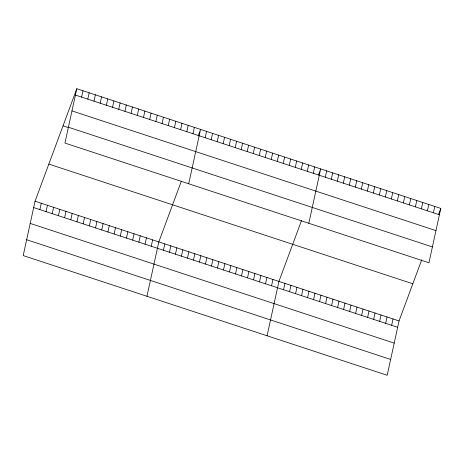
<?xml version="1.0" encoding="UTF-8"?>
<svg xmlns="http://www.w3.org/2000/svg" width="464" height="464" viewBox="0 0 464 464"><rect width="100%" height="100%" fill="white"/><g stroke="black" fill="none" stroke-linecap="round" stroke-linejoin="round"><path stroke-width="0.7" d="M76.804 88.717L64.954 143.08L428.945 262.781L440.8 208.417L76.804 88.717L35.055 201.219L23.2 255.583L387.196 375.283L399.046 320.92L421.701 259.886M39.858 209.606L41.238 203.255M46.046 211.642L47.427 205.291M52.229 213.678L53.615 207.327M81.606 97.104L82.992 90.753M58.418 215.708L59.804 209.363M87.795 99.139L89.181 92.788M64.606 217.744L65.992 211.393M93.983 101.175L95.369 94.824M70.795 219.779L72.181 213.428M100.172 103.211L101.558 96.86M76.983 221.815L78.37 215.464M106.36 105.247L107.747 98.896M83.172 223.851L84.558 217.5M112.549 107.277L113.929 100.926M89.361 225.887L90.741 219.536M118.738 109.313L120.118 102.962M95.549 227.923L96.93 221.572M124.92 111.348L126.307 104.997M101.738 229.953L103.118 223.602M131.109 113.384L132.495 107.033M107.921 231.988L109.307 225.637M137.298 115.42L138.684 109.069M114.109 234.024L115.495 227.673M143.486 117.456L144.872 111.105M120.298 236.06L121.684 229.709M149.675 119.486L151.061 113.141M126.486 238.096L127.873 231.745M155.863 121.522L157.25 115.171M132.675 240.132L134.061 233.781M162.052 123.557L163.432 117.206M138.864 242.162L140.25 235.816M168.241 125.593L169.621 119.242M145.052 244.197L146.433 237.846M174.429 127.629L175.81 121.278M151.241 246.233L152.621 239.882M180.612 129.665L181.998 123.314M146.96 296.281L158.81 241.918L181.238 181.482M186.801 131.701L188.187 125.35M163.432 250.247L164.819 243.896M192.989 133.731L194.375 127.38M169.441 252.219L170.822 245.868M188.709 183.779L200.564 129.415L198.105 136.045M175.444 254.197L176.83 247.846M205.187 137.744L206.567 131.393M181.453 256.169L182.833 249.818M211.19 139.716L212.576 133.365M187.456 258.146L188.842 251.795M217.198 141.694L218.579 135.343M193.465 260.118L194.845 253.767M223.201 143.666L224.588 137.315M199.468 262.096L200.854 255.745M229.21 145.644L230.591 139.293M205.477 264.068L206.857 257.717M235.213 147.616L236.599 141.265M211.48 266.046L212.866 259.695M241.222 149.594L242.602 143.243M217.488 268.018L218.869 261.667M247.225 151.566L248.611 145.215M223.491 269.996L224.878 263.645M253.234 153.543L254.614 147.192M229.5 271.968L230.881 265.617M259.237 155.515L260.623 149.17M235.503 273.946L236.889 267.595M265.246 157.493L266.626 151.142M241.512 275.918L242.892 269.567M271.249 159.471L272.635 153.12M247.515 277.895L248.901 271.544M277.257 161.443L278.638 155.092M253.524 279.867L254.904 273.516M283.26 163.421L284.647 157.07M259.527 281.845L260.913 275.494M289.269 165.393L290.65 159.042M265.536 283.817L266.916 277.472M295.272 167.371L296.658 161.02M271.539 285.795L272.925 279.444M301.281 169.343L302.661 162.992M267.078 335.779L278.928 281.422L301.583 220.388M307.284 171.32L308.67 164.969M283.55 289.745L284.937 283.394M313.293 173.292L314.673 166.941M289.559 291.723L290.94 285.372M308.827 223.277L320.682 168.919L318.466 174.887M295.562 293.695L296.948 287.344M325.305 177.242L326.685 170.891M301.571 295.672L302.951 289.321M331.308 179.22L332.694 172.869M307.574 297.644L308.96 291.293M337.316 181.192L338.697 174.841M313.583 299.622L314.963 293.271M343.319 183.17L344.706 176.819M319.586 301.594L320.972 295.243M349.328 185.142L350.709 178.791M325.595 303.572L326.975 297.221M355.331 187.12L356.717 180.769M331.598 305.544L332.984 299.193M361.34 189.092L362.72 182.741M337.606 307.522L338.987 301.171M367.343 191.069L368.729 184.718M343.609 309.494L344.996 303.143M373.352 193.041L374.732 186.696M349.618 311.472L350.999 305.121M379.355 195.019L380.741 188.668M355.621 313.444L357.007 307.093M385.364 196.997L386.744 190.646M361.63 315.421L363.01 309.07M391.367 198.969L392.753 192.618M367.633 317.393L369.019 311.042M397.375 200.947L398.756 194.596M373.642 319.371L375.022 313.02M403.378 202.919L404.765 196.568M379.645 321.343L381.031 314.998M409.387 204.897L410.768 198.546M385.654 323.321L387.034 316.97M415.39 206.869L416.776 200.518M391.657 325.299L393.043 318.948M421.399 208.846L422.779 202.495M427.402 210.818L428.788 204.467M433.411 212.796L434.791 206.445M438.584 214.385L440.8 208.417M75.417 95.068L439.414 214.768M71.966 110.913L435.963 230.614M68.405 127.235L432.402 246.935M63.029 125.843L68.527 127.652M48.83 164.094L412.827 283.794M35.055 201.219L399.046 320.92M33.669 207.57L397.665 327.271M30.212 223.416L394.209 343.116M26.657 239.737L390.647 359.438"/></g></svg>
